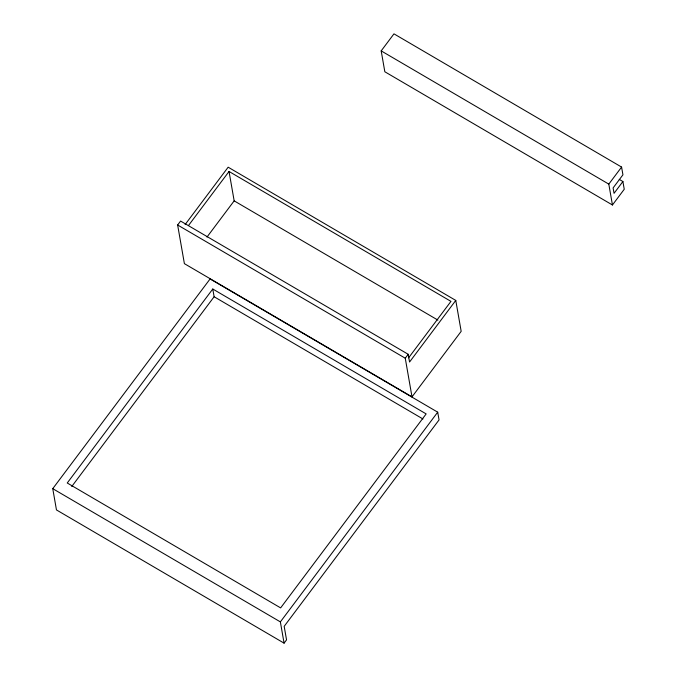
<?xml version="1.0" encoding="UTF-8"?>
<svg xmlns="http://www.w3.org/2000/svg" width="677" height="677" viewBox="0 0 677 677"><rect width="100%" height="100%" fill="white"/><g stroke="black" fill="none" stroke-linecap="round" stroke-linejoin="round"><path stroke-width="1.02" d="M455.773 300.419L461.172 331.341L412.005 396.874L184.389 263.649L177.636 224.992L180.59 221.066L408.206 354.291L409.56 362.017L455.773 300.419L228.157 167.194L185.109 224.578M188.578 225.407L229.038 171.476L450.958 301.375L408.603 357.828M206.976 237.085L234.166 200.857L229.038 171.476M52.755 488.667L210.09 278.949L437.706 412.175L439.051 419.909L284.179 626.343L286.54 639.875L284.078 643.15L56.462 509.925L52.755 488.667L280.371 621.892L284.078 643.15M622.899 181.529L624.245 189.264L612.448 204.987L384.832 71.762L381.185 50.885L393.972 33.85L621.588 167.075L622.942 174.81L613.108 187.918L614.047 193.326L622.899 181.529L619.26 179.397M212.773 289.011L67.243 482.997L280.633 607.895L426.163 413.909L212.773 289.011L214.127 296.746L71.754 486.509M412.005 396.874L405.261 358.218L408.206 354.291M280.371 621.892L437.706 412.175M612.448 204.987L608.809 184.119L621.588 167.075M381.185 50.885L608.809 184.119M234.166 200.857L437.901 320.103M177.636 224.992L405.261 358.218M214.127 296.746L422.956 418.978"/></g></svg>
